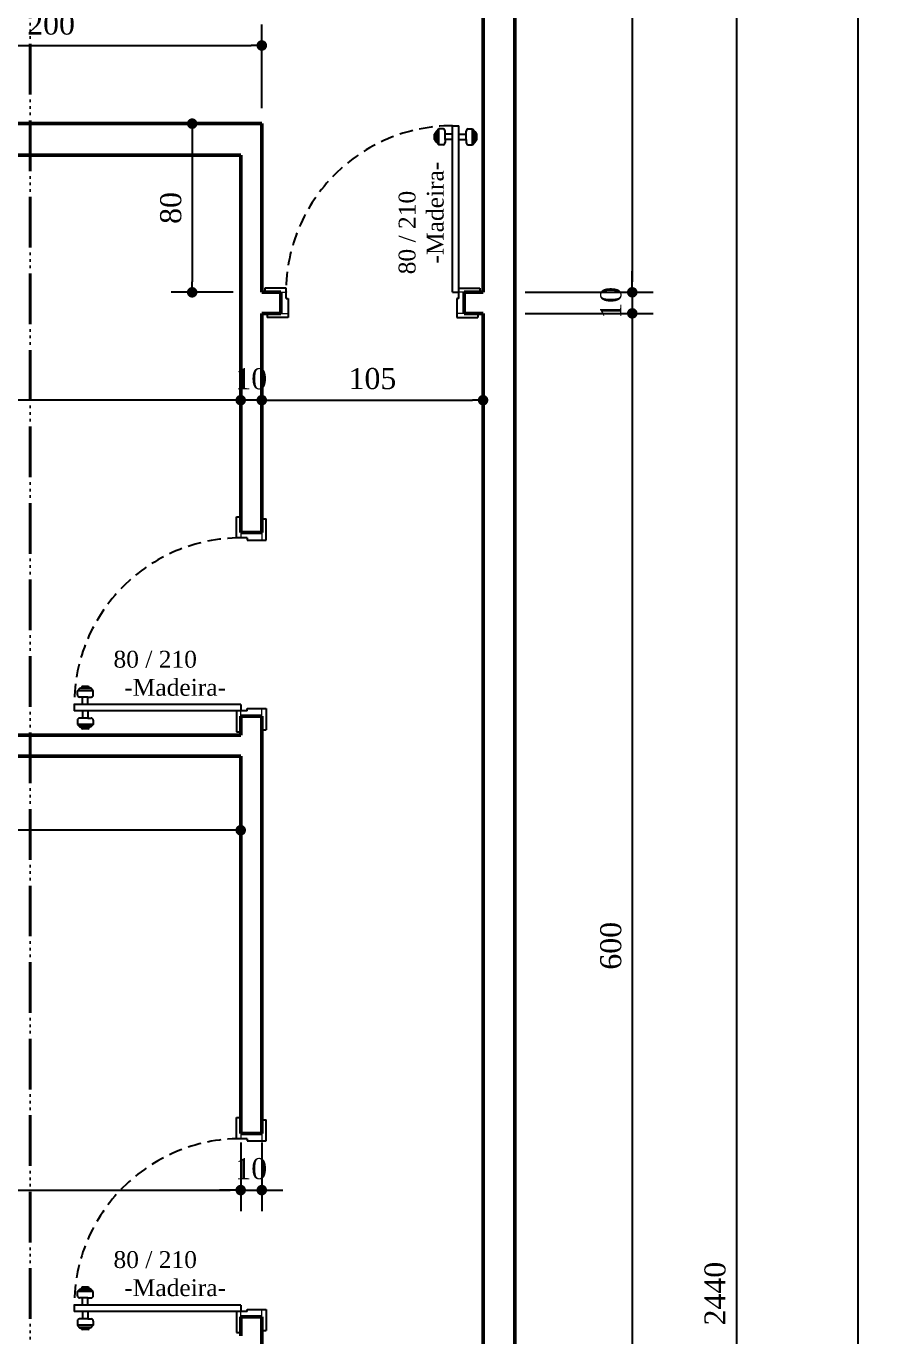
# Model space of a CAD drawing. Header units: millimetres. Extents: x 81693 to 98868, y 6565 to 11437.
# Drawn here: x 83202 to 83607, y 9681 to 10302 of the extents above; entities that cross this region are included whole.
import ezdxf

# ---------------------------------------------------------------- set-up
doc = ezdxf.new("R2010")
doc.units = ezdxf.units.MM
doc.linetypes.add('ACAD_ISO06W100', pattern=[36, 24, -3, 0, -3, 0, -3, 0, -3])
doc.linetypes.add('HIDDEN', pattern=[9.525, 6.35, -3.175])
for name, color, linetype, lineweight in [('Corte Planta', 4, 'ACAD_ISO06W100', 40), ('Cotas', 12, 'Continuous', 5), ('Parede Baixa', 5, 'Continuous', 50), ('Portas - Janelas', 2, 'Continuous', 20), ('Projeção Viga', 1, 'HIDDEN', 9)]:
    doc.layers.add(name, color=color, linetype=linetype, lineweight=lineweight)
for name, color, linetype in [('Piso', 55, 'Continuous'), ('PORTAS', 3, 'Continuous'), ('Portas-Cotas', 2, 'Continuous'), ('Portas-Projeção', 55, 'HIDDEN')]:
    doc.layers.add(name, color=color, linetype=linetype)
doc.styles.add('Valéria', font='romantic.ttf', dxfattribs={"height": 10})
doc.dimstyles.new('Cota - 50', dxfattribs={"dimtxt": 10, "dimasz": 5, "dimexe": 10, "dimexo": 20, "dimgap": 5, "dimtad": 1, "dimtxsty": 'Valéria', "dimblk": 'DOT', "dimcen": 0, "dimclrd": 12, "dimclre": 12, "dimclrt": 2, "dimazin": 2, "dimtfac": 1, "dimtix": 1, "dimtmove": 0, "dimatfit": 3, "dimldrblk": 'DOT', "dimfxl": 1, "dimarcsym": 0})

# ---------------------------------------------------------------- blocks, each defined once
blk = doc.blocks.new('_Dot')
at = {"color": 0, "linetype": 'ByBlock', "lineweight": -2}
blk.add_line((-0.5, 0), (-1, 0), dxfattribs=at)
at = {"color": 0, "linetype": 'ByBlock', "const_width": 0.5}
blk.add_lwpolyline([(-0.25, 0, 1), (0.25, 0, 1)], format="xyb", close=True, dxfattribs=at)
blk = doc.blocks.new('*D552')
at = {"layer": 'Cotas', "color": 12, "lineweight": -2, "transparency": 16777216}
for p, q in [((83438.79, 10635.7), (83499.59, 10635.7)), ((83489.59, 10630.7), (83489.59, 10180.7)), ((83438.79, 10175.7), (83499.59, 10175.7))]:
    blk.add_line(p, q, dxfattribs=at)
at = {"layer": 'Defpoints', "color": 0, "transparency": 16777216}
for p in [(83418.79, 10635.7), (83418.79, 10175.7), (83489.59, 10175.7)]:
    blk.add_point(p, dxfattribs=at)
at = {"layer": 'Cotas', "color": 12, "lineweight": -2, "transparency": 16777216, "xscale": 5, "yscale": 5, "zscale": 5}
for p, rotation in [((83489.59, 10635.7), 90), ((83489.59, 10175.7), 270)]:
    blk.add_blockref('_Dot', p, dxfattribs=dict(at, rotation=rotation))
at = {"layer": 'Cotas', "color": 2, "transparency": 16777216, "insert": (83479.44, 10405.7), "char_height": 10, "attachment_point": 5, "rotation": 90, "style": 'Valéria'}
blk.add_mtext('460', dxfattribs=at)
blk = doc.blocks.new('*D553')
at = {"layer": 'Cotas', "color": 12, "lineweight": -2, "transparency": 16777216}
for p, q in [((83489.59, 10180.7), (83489.59, 10185.7)), ((83438.79, 10175.7), (83499.59, 10175.7)), ((83489.59, 10175.7), (83489.59, 10165.7)), ((83438.79, 10165.7), (83499.59, 10165.7)), ((83489.59, 10160.7), (83489.59, 10155.7))]:
    blk.add_line(p, q, dxfattribs=at)
at = {"layer": 'Defpoints', "color": 0, "transparency": 16777216}
for p in [(83418.79, 10175.7), (83418.79, 10165.7), (83489.59, 10165.7)]:
    blk.add_point(p, dxfattribs=at)
at = {"layer": 'Cotas', "color": 12, "lineweight": -2, "transparency": 16777216, "xscale": 5, "yscale": 5, "zscale": 5}
for p, rotation in [((83489.59, 10175.7), 270), ((83489.59, 10165.7), 90)]:
    blk.add_blockref('_Dot', p, dxfattribs=dict(at, rotation=rotation))
at = {"layer": 'Cotas', "color": 2, "transparency": 16777216, "insert": (83479.48, 10170.7), "char_height": 10, "attachment_point": 5, "rotation": 90, "style": 'Valéria'}
blk.add_mtext('10', dxfattribs=at)
blk = doc.blocks.new('*D554')
at = {"layer": 'Cotas', "color": 12, "lineweight": -2, "transparency": 16777216}
for p, q in [((83438.79, 10165.7), (83499.59, 10165.7)), ((83489.59, 10160.7), (83489.59, 9570.7)), ((83438.79, 9565.7), (83499.59, 9565.7))]:
    blk.add_line(p, q, dxfattribs=at)
at = {"layer": 'Defpoints', "color": 0, "transparency": 16777216}
for p in [(83418.79, 10165.7), (83418.79, 9565.7), (83489.59, 9565.7)]:
    blk.add_point(p, dxfattribs=at)
at = {"layer": 'Cotas', "color": 12, "lineweight": -2, "transparency": 16777216, "xscale": 5, "yscale": 5, "zscale": 5}
for p, rotation in [((83489.59, 10165.7), 90), ((83489.59, 9565.7), 270)]:
    blk.add_blockref('_Dot', p, dxfattribs=dict(at, rotation=rotation))
at = {"layer": 'Cotas', "color": 2, "transparency": 16777216, "insert": (83479.44, 9865.7), "char_height": 10, "attachment_point": 5, "rotation": 90, "style": 'Valéria'}
blk.add_mtext('600', dxfattribs=at)
blk = doc.blocks.new('*D565')
at = {"layer": 'Cotas', "color": 12, "lineweight": -2, "transparency": 16777216}
for p, q in [((82948.79, 10155.4), (82948.79, 10114.52)), ((83303.79, 10155.4), (83303.79, 10114.52)), ((83298.79, 10124.52), (82953.79, 10124.52))]:
    blk.add_line(p, q, dxfattribs=at)
at = {"layer": 'Defpoints', "color": 0, "transparency": 16777216}
for p in [(82948.79, 10175.4), (83303.79, 10175.4), (82948.79, 10124.52)]:
    blk.add_point(p, dxfattribs=at)
at = {"layer": 'Cotas', "color": 12, "lineweight": -2, "transparency": 16777216, "xscale": 5, "yscale": 5, "zscale": 5, "rotation": 180}
blk.add_blockref('_Dot', (82948.79, 10124.52), dxfattribs=at)
at = {"layer": 'Cotas', "color": 12, "lineweight": -2, "transparency": 16777216, "xscale": 5, "yscale": 5, "zscale": 5}
blk.add_blockref('_Dot', (83303.79, 10124.52), dxfattribs=at)
at = {"layer": 'Cotas', "color": 2, "transparency": 16777216, "insert": (83126.29, 10134.71), "char_height": 10, "attachment_point": 5, "style": 'Valéria'}
blk.add_mtext('355', dxfattribs=at)
blk = doc.blocks.new('*D590')
at = {"layer": 'Cotas', "color": 12, "lineweight": -2, "transparency": 16777216}
for p, q in [((82948.79, 9935.7), (82948.79, 9910.51)), ((83303.79, 9935.7), (83303.79, 9910.51)), ((83298.79, 9920.51), (82953.79, 9920.51))]:
    blk.add_line(p, q, dxfattribs=at)
at = {"layer": 'Defpoints', "color": 0, "transparency": 16777216}
for p in [(82948.79, 9955.7), (83303.79, 9955.7), (82948.79, 9920.51)]:
    blk.add_point(p, dxfattribs=at)
at = {"layer": 'Cotas', "color": 12, "lineweight": -2, "transparency": 16777216, "xscale": 5, "yscale": 5, "zscale": 5, "rotation": 180}
blk.add_blockref('_Dot', (82948.79, 9920.51), dxfattribs=at)
at = {"layer": 'Cotas', "color": 12, "lineweight": -2, "transparency": 16777216, "xscale": 5, "yscale": 5, "zscale": 5}
blk.add_blockref('_Dot', (83303.79, 9920.51), dxfattribs=at)
at = {"layer": 'Cotas', "color": 2, "transparency": 16777216, "insert": (83126.29, 9930.71), "char_height": 10, "attachment_point": 5, "style": 'Valéria'}
blk.add_mtext('355', dxfattribs=at)
blk = doc.blocks.new('*D591')
at = {"layer": 'Cotas', "color": 12, "lineweight": -2, "transparency": 16777216}
for p, q in [((83293.79, 10255.7), (83270.75, 10255.7)), ((83280.75, 10250.7), (83280.75, 10180.7)), ((83300.2, 10175.7), (83270.75, 10175.7))]:
    blk.add_line(p, q, dxfattribs=at)
at = {"layer": 'Defpoints', "color": 0, "transparency": 16777216}
for p in [(83313.79, 10255.7), (83280.75, 10175.7), (83320.2, 10175.7)]:
    blk.add_point(p, dxfattribs=at)
at = {"layer": 'Cotas', "color": 12, "lineweight": -2, "transparency": 16777216, "xscale": 5, "yscale": 5, "zscale": 5}
for p, rotation in [((83280.75, 10255.7), 90), ((83280.75, 10175.7), 270)]:
    blk.add_blockref('_Dot', p, dxfattribs=dict(at, rotation=rotation))
at = {"layer": 'Cotas', "color": 2, "transparency": 16777216, "insert": (83270.64, 10215.7), "char_height": 10, "attachment_point": 5, "rotation": 90, "style": 'Valéria'}
blk.add_mtext('80', dxfattribs=at)
blk = doc.blocks.new('*D605')
at = {"layer": 'Cotas', "color": 12, "lineweight": -2, "transparency": 16777216}
for p, q in [((83438.79, 10920.7), (83549.02, 10920.7)), ((83539.02, 10915.7), (83539.02, 8485.7)), ((83438.79, 8480.7), (83549.02, 8480.7))]:
    blk.add_line(p, q, dxfattribs=at)
at = {"layer": 'Defpoints', "color": 0, "transparency": 16777216}
for p in [(83418.79, 10920.7), (83418.79, 8480.7), (83539.02, 8480.7)]:
    blk.add_point(p, dxfattribs=at)
at = {"layer": 'Cotas', "color": 12, "lineweight": -2, "transparency": 16777216, "xscale": 5, "yscale": 5, "zscale": 5}
for p, rotation in [((83539.02, 10920.7), 90), ((83539.02, 8480.7), 270)]:
    blk.add_blockref('_Dot', p, dxfattribs=dict(at, rotation=rotation))
at = {"layer": 'Cotas', "color": 2, "transparency": 16777216, "insert": (83528.91, 9700.7), "char_height": 10, "attachment_point": 5, "rotation": 90, "style": 'Valéria'}
blk.add_mtext('2440', dxfattribs=at)
blk = doc.blocks.new('*D546')
at = {"layer": 'Cotas', "color": 12, "lineweight": -2, "transparency": 16777216}
for p, q in [((83428.12, 11236.07), (83397.51, 11280.46)), ((81917.3, 10247.71), (83399.07, 11269.39)), ((81938.12, 10208.72), (81907.51, 10253.11))]:
    blk.add_line(p, q, dxfattribs=at)
at = {"layer": 'Defpoints', "color": 0, "transparency": 16777216}
for p in [(83403.18, 11272.23), (83439.47, 11219.6), (81949.47, 10192.25)]:
    blk.add_point(p, dxfattribs=at)
at = {"layer": 'Cotas', "color": 12, "lineweight": -2, "transparency": 16777216, "xscale": 5, "yscale": 5, "zscale": 5}
for p, rotation in [((83403.18, 11272.23), 34.58621303410529), ((81913.18, 10244.88), 214.5862130341053)]:
    blk.add_blockref('_Dot', p, dxfattribs=dict(at, rotation=rotation))
at = {"layer": 'Cotas', "color": 2, "transparency": 16777216, "insert": (82652.4, 10766.94), "char_height": 10, "attachment_point": 5, "rotation": 34.58621, "style": 'Valéria'}
blk.add_mtext('1815', dxfattribs=at)
blk = doc.blocks.new('*D547')
at = {"layer": 'Cotas', "color": 12, "lineweight": -2, "transparency": 16777216}
for p, q in [((83453.79, 11227.84), (83606.59, 11227.84)), ((83596.59, 11222.84), (83596.59, 6978.7)), ((83437.23, 6973.7), (83606.59, 6973.7))]:
    blk.add_line(p, q, dxfattribs=at)
at = {"layer": 'Defpoints', "color": 0, "transparency": 16777216}
for p in [(83433.79, 11227.84), (83417.23, 6973.7), (83596.59, 6973.7)]:
    blk.add_point(p, dxfattribs=at)
at = {"layer": 'Cotas', "color": 12, "lineweight": -2, "transparency": 16777216, "xscale": 5, "yscale": 5, "zscale": 5}
for p, rotation in [((83596.59, 11227.84), 90), ((83596.59, 6973.7), 270)]:
    blk.add_blockref('_Dot', p, dxfattribs=dict(at, rotation=rotation))
at = {"layer": 'Cotas', "color": 2, "transparency": 16777216, "insert": (83586.4, 9100.77), "char_height": 10, "attachment_point": 5, "rotation": 90, "style": 'Valéria'}
blk.add_mtext('4254', dxfattribs=at)
blk = doc.blocks.new('*D453')
at = {"layer": 'Defpoints', "color": 0, "transparency": 16777216}
for p in [(83313.79, 10175.7), (83303.79, 10165.7), (83303.79, 10124.52)]:
    blk.add_point(p, dxfattribs=at)
at = {"layer": 'Piso', "color": 12, "lineweight": -2, "transparency": 16777216}
for p, q in [((83313.79, 10155.7), (83313.79, 10114.52)), ((83303.79, 10145.7), (83303.79, 10114.52)), ((83298.79, 10124.52), (83293.79, 10124.52)), ((83313.79, 10124.52), (83303.79, 10124.52)), ((83318.79, 10124.52), (83323.79, 10124.52))]:
    blk.add_line(p, q, dxfattribs=at)
at = {"layer": 'Piso', "color": 12, "lineweight": -2, "transparency": 16777216, "xscale": 5, "yscale": 5, "zscale": 5}
blk.add_blockref('_Dot', (83303.79, 10124.52), dxfattribs=at)
at = {"layer": 'Piso', "color": 12, "lineweight": -2, "transparency": 16777216, "xscale": 5, "yscale": 5, "zscale": 5, "rotation": 180}
blk.add_blockref('_Dot', (83313.79, 10124.52), dxfattribs=at)
at = {"layer": 'Piso', "color": 2, "transparency": 16777216, "insert": (83308.79, 10134.63), "char_height": 10, "attachment_point": 5, "style": 'Valéria'}
blk.add_mtext('10', dxfattribs=at)
blk = doc.blocks.new('*D454')
at = {"layer": 'Defpoints', "color": 0, "transparency": 16777216}
for p in [(83313.79, 10175.7), (83418.79, 10175.7), (83418.79, 10124.52)]:
    blk.add_point(p, dxfattribs=at)
at = {"layer": 'Piso', "color": 12, "lineweight": -2, "transparency": 16777216}
for p, q in [((83313.79, 10155.7), (83313.79, 10114.52)), ((83418.79, 10155.7), (83418.79, 10114.52)), ((83318.79, 10124.52), (83413.79, 10124.52))]:
    blk.add_line(p, q, dxfattribs=at)
at = {"layer": 'Piso', "color": 12, "lineweight": -2, "transparency": 16777216, "xscale": 5, "yscale": 5, "zscale": 5, "rotation": 180}
blk.add_blockref('_Dot', (83313.79, 10124.52), dxfattribs=at)
at = {"layer": 'Piso', "color": 12, "lineweight": -2, "transparency": 16777216, "xscale": 5, "yscale": 5, "zscale": 5}
blk.add_blockref('_Dot', (83418.79, 10124.52), dxfattribs=at)
at = {"layer": 'Piso', "color": 2, "transparency": 16777216, "insert": (83366.29, 10134.71), "char_height": 10, "attachment_point": 5, "style": 'Valéria'}
blk.add_mtext('105', dxfattribs=at)
blk = doc.blocks.new('*D354')
at = {"layer": 'Defpoints', "color": 0, "transparency": 16777216}
for p in [(82948.79, 9792.42), (83303.79, 9792.42), (83303.79, 9749.81)]:
    blk.add_point(p, dxfattribs=at)
at = {"layer": 'Piso', "color": 12, "lineweight": -2, "transparency": 16777216}
for p, q in [((82948.79, 9772.42), (82948.79, 9739.81)), ((83303.79, 9772.42), (83303.79, 9739.81)), ((82953.79, 9749.81), (83298.79, 9749.81))]:
    blk.add_line(p, q, dxfattribs=at)
at = {"layer": 'Piso', "color": 12, "lineweight": -2, "transparency": 16777216, "xscale": 5, "yscale": 5, "zscale": 5, "rotation": 180}
blk.add_blockref('_Dot', (82948.79, 9749.81), dxfattribs=at)
at = {"layer": 'Piso', "color": 12, "lineweight": -2, "transparency": 16777216, "xscale": 5, "yscale": 5, "zscale": 5}
blk.add_blockref('_Dot', (83303.79, 9749.81), dxfattribs=at)
at = {"layer": 'Piso', "color": 2, "transparency": 16777216, "insert": (83126.29, 9760.01), "char_height": 10, "attachment_point": 5, "style": 'Valéria'}
blk.add_mtext('355', dxfattribs=at)
blk = doc.blocks.new('*D355')
at = {"layer": 'Defpoints', "color": 0, "transparency": 16777216}
for p in [(83303.79, 9792.42), (83313.79, 9792.42), (83313.79, 9749.81)]:
    blk.add_point(p, dxfattribs=at)
at = {"layer": 'Piso', "color": 12, "lineweight": -2, "transparency": 16777216}
for p, q in [((83303.79, 9772.42), (83303.79, 9739.81)), ((83313.79, 9772.42), (83313.79, 9739.81)), ((83298.79, 9749.81), (83293.79, 9749.81)), ((83303.79, 9749.81), (83313.79, 9749.81)), ((83318.79, 9749.81), (83323.79, 9749.81))]:
    blk.add_line(p, q, dxfattribs=at)
at = {"layer": 'Piso', "color": 12, "lineweight": -2, "transparency": 16777216, "xscale": 5, "yscale": 5, "zscale": 5}
blk.add_blockref('_Dot', (83303.79, 9749.81), dxfattribs=at)
at = {"layer": 'Piso', "color": 12, "lineweight": -2, "transparency": 16777216, "xscale": 5, "yscale": 5, "zscale": 5, "rotation": 180}
blk.add_blockref('_Dot', (83313.79, 9749.81), dxfattribs=at)
at = {"layer": 'Piso', "color": 2, "transparency": 16777216, "insert": (83308.79, 9759.92), "char_height": 10, "attachment_point": 5, "style": 'Valéria'}
blk.add_mtext('10', dxfattribs=at)
blk = doc.blocks.new('*D362')
at = {"layer": 'Defpoints', "color": 0, "transparency": 16777216}
for p in [(83313.79, 10292.77), (83113.79, 10242.97), (83313.79, 10242.97)]:
    blk.add_point(p, dxfattribs=at)
at = {"layer": 'Piso', "color": 12, "lineweight": -2, "transparency": 16777216}
for p, q in [((83113.79, 10262.97), (83113.79, 10302.77)), ((83313.79, 10262.97), (83313.79, 10302.77)), ((83118.79, 10292.77), (83308.79, 10292.77))]:
    blk.add_line(p, q, dxfattribs=at)
at = {"layer": 'Piso', "color": 12, "lineweight": -2, "transparency": 16777216, "xscale": 5, "yscale": 5, "zscale": 5, "rotation": 180}
blk.add_blockref('_Dot', (83113.79, 10292.77), dxfattribs=at)
at = {"layer": 'Piso', "color": 12, "lineweight": -2, "transparency": 16777216, "xscale": 5, "yscale": 5, "zscale": 5}
blk.add_blockref('_Dot', (83313.79, 10292.77), dxfattribs=at)
at = {"layer": 'Piso', "color": 2, "transparency": 16777216, "insert": (83213.79, 10302.88), "char_height": 10, "attachment_point": 5, "style": 'Valéria'}
blk.add_mtext('200', dxfattribs=at)

msp = doc.modelspace()

# ---------------------------------------------------------------- linework, layer by layer
at = {"layer": 'Corte Planta'}
msp.add_line((83203.8603, 11273.6133), (83203.8603, 6564.6626), dxfattribs=at)
at = {"layer": 'Parede Baixa'}
for p, q in [((83433.8, 9280.6965), (83433.8, 10920.6965)), ((83418.7927, 10175.6965), (83418.7927, 10635.6965)), ((83313.7927, 10255.6965), (83113.7927, 10255.6965)), ((83313.7927, 10175.6965), (83313.7927, 10255.6965)), ((83303.7927, 10240.6965), (83098.7927, 10240.6965)), ((83303.7927, 10061.6965), (83303.7927, 10240.6965)), ((83322.7927, 10175.6965), (83313.7927, 10175.6965)), ((83322.7927, 10165.6965), (83322.7927, 10175.6965)), ((83418.7927, 10175.6965), (83409.7927, 10175.6965)), ((83409.7927, 10165.6965), (83409.7927, 10175.6965)), ((83322.7927, 10165.6965), (83313.7927, 10165.6965)), ((83313.7927, 10061.6965), (83313.7927, 10165.6965)), ((83418.7927, 10165.6965), (83409.7927, 10165.6965)), ((83418.7927, 9565.6965), (83418.7927, 10165.6965)), ((83313.7927, 10061.6965), (83303.7927, 10061.6965)), ((83303.7927, 9965.6965), (83303.7927, 9974.6965)), ((83313.7927, 9974.6965), (83303.7927, 9974.6965)), ((83313.7927, 9974.6965), (83313.7927, 9776.6965)), ((83303.7927, 9965.6965), (82948.7927, 9965.6965)), ((83303.7927, 9955.6965), (82948.7927, 9955.6965)), ((83303.7927, 9955.6965), (83303.7927, 9776.6965)), ((83313.7927, 9776.6965), (83303.7927, 9776.6965)), ((83303.7927, 9689.6965), (83303.7927, 9680.6965)), ((83313.7927, 9689.6965), (83303.7927, 9689.6965)), ((83313.7927, 9665.6965), (83313.7927, 9689.6965))]:
    msp.add_line(p, q, dxfattribs=at)
at = {"layer": 'PORTAS', "color": 2, "linetype": 'Continuous'}
for p, q in [((83395.7927, 10248.1965), (83395.7927, 10250.6965)), ((83396.6462, 10252.05), (83396.2927, 10251.1965)), ((83396.2927, 10247.6965), (83396.2927, 10251.1965)), ((83397.7927, 10253.1965), (83396.6462, 10252.05)), ((83396.7927, 10246.6965), (83396.7927, 10252.1965)), ((83397.7927, 10245.6965), (83397.7927, 10253.1965)), ((83399.7927, 10253.1965), (83397.7927, 10253.1965)), ((83400.7927, 10250.6965), (83400.7927, 10252.1965)), ((83404.2927, 10250.6965), (83400.7927, 10250.6965)), ((83400.7927, 10248.1965), (83400.7927, 10250.6965)), ((83404.2927, 10175.6965), (83404.2927, 10254.6965)), ((83404.2927, 10254.6965), (83407.2927, 10254.6965)), ((83407.2927, 10175.6965), (83407.2927, 10254.6965)), ((83407.2927, 10250.6965), (83410.7927, 10250.6965)), ((83410.7927, 10250.6965), (83410.7927, 10252.1965)), ((83410.7927, 10248.1965), (83410.7927, 10250.6965)), ((83411.7927, 10253.1965), (83413.7927, 10253.1965)), ((83413.7927, 10245.6965), (83413.7927, 10253.1965)), ((83413.7927, 10253.1965), (83414.9391, 10252.05)), ((83414.7927, 10246.6965), (83414.7927, 10252.1965)), ((83414.9391, 10252.05), (83415.2927, 10251.1965)), ((83415.2927, 10247.6965), (83415.2927, 10251.1965)), ((83415.7927, 10248.1965), (83415.7927, 10250.6965)), ((83396.6462, 10246.8429), (83396.2927, 10247.6965)), ((83397.7927, 10245.6965), (83396.6462, 10246.8429)), ((83397.7248, 10245.7644), (83397.7927, 10245.8323)), ((83399.7927, 10245.6965), (83397.7927, 10245.6965)), ((83404.2927, 10248.1965), (83400.7927, 10248.1965)), ((83400.7927, 10248.1965), (83400.7927, 10246.6965)), ((83407.2927, 10248.1965), (83410.7927, 10248.1965)), ((83410.7927, 10248.1965), (83410.7927, 10246.6965)), ((83411.7927, 10245.6965), (83413.7927, 10245.6965)), ((83413.7927, 10245.6965), (83414.9391, 10246.8429)), ((83413.8606, 10245.7644), (83413.7927, 10245.8323)), ((83414.9391, 10246.8429), (83415.2927, 10247.6965)), ((83325.2927, 10177.6965), (83315.2927, 10177.6965)), ((83315.2927, 10177.6965), (83315.2927, 10175.6965)), ((83325.2927, 10172.6965), (83325.2927, 10177.6965)), ((83407.2927, 10177.6965), (83417.2927, 10177.6965)), ((83417.2927, 10177.6965), (83417.2927, 10175.6965)), ((83325.2927, 10172.6965), (83326.2927, 10172.6965)), ((83326.2927, 10172.6965), (83326.2927, 10165.6965)), ((83404.2927, 10175.6965), (83407.2927, 10175.6965)), ((83407.2927, 10172.6965), (83406.2927, 10172.6965)), ((83406.2927, 10172.6965), (83406.2927, 10165.6965)), ((83407.2927, 10172.6965), (83407.2927, 10175.6965)), ((83316.2927, 10165.6965), (83316.2927, 10163.6965)), ((83326.2927, 10163.6965), (83316.2927, 10163.6965)), ((83326.2927, 10165.6965), (83326.2927, 10163.6965)), ((83406.2927, 10165.6965), (83406.2927, 10163.6965)), ((83406.2927, 10163.6965), (83416.2927, 10163.6965)), ((83416.2927, 10165.6965), (83416.2927, 10163.6965)), ((83301.7927, 10059.1965), (83301.7927, 10069.1965)), ((83301.7927, 10069.1965), (83303.7927, 10069.1965)), ((83313.7927, 10068.1965), (83315.7927, 10068.1965)), ((83315.7927, 10058.1965), (83315.7927, 10068.1965)), ((83306.7927, 10059.1965), (83301.7927, 10059.1965)), ((83306.7927, 10059.1965), (83306.7927, 10058.1965)), ((83306.7927, 10058.1965), (83313.7927, 10058.1965)), ((83313.7927, 10058.1965), (83315.7927, 10058.1965)), ((83226.2927, 9986.6965), (83227.4391, 9987.8429)), ((83233.7927, 9986.6965), (83226.2927, 9986.6965)), ((83226.2927, 9984.6965), (83226.2927, 9986.6965)), ((83232.7927, 9987.6965), (83227.2927, 9987.6965)), ((83228.7927, 9983.6965), (83227.2927, 9983.6965)), ((83227.4391, 9987.8429), (83228.2927, 9988.1965)), ((83231.7927, 9988.1965), (83228.2927, 9988.1965)), ((83231.2927, 9988.6965), (83228.7927, 9988.6965)), ((83228.7927, 9980.1965), (83228.7927, 9983.6965)), ((83231.2927, 9983.6965), (83228.7927, 9983.6965)), ((83231.2927, 9980.1965), (83231.2927, 9983.6965)), ((83231.2927, 9983.6965), (83232.7927, 9983.6965)), ((83232.6462, 9987.8429), (83231.7927, 9988.1965)), ((83233.7927, 9986.6965), (83232.6462, 9987.8429)), ((83233.7248, 9986.7644), (83233.6569, 9986.6965)), ((83233.7927, 9984.6965), (83233.7927, 9986.6965)), ((83303.7927, 9980.1965), (83224.7927, 9980.1965)), ((83224.7927, 9980.1965), (83224.7927, 9977.1965)), ((83303.7927, 9977.1965), (83224.7927, 9977.1965)), ((83228.7927, 9977.1965), (83228.7927, 9973.6965)), ((83231.2927, 9977.1965), (83231.2927, 9973.6965)), ((83301.7927, 9977.1965), (83301.7927, 9967.1965)), ((83303.7927, 9980.1965), (83303.7927, 9977.1965)), ((83306.7927, 9977.1965), (83303.7927, 9977.1965)), ((83306.7927, 9977.1965), (83306.7927, 9978.1965)), ((83306.7927, 9978.1965), (83313.7927, 9978.1965)), ((83313.7927, 9978.1965), (83315.7927, 9978.1965)), ((83315.7927, 9978.1965), (83315.7927, 9968.1965)), ((83226.2927, 9972.6965), (83226.2927, 9970.6965)), ((83228.7927, 9973.6965), (83227.2927, 9973.6965)), ((83231.2927, 9973.6965), (83228.7927, 9973.6965)), ((83231.2927, 9973.6965), (83232.7927, 9973.6965)), ((83233.7927, 9972.6965), (83233.7927, 9970.6965)), ((83233.7927, 9970.6965), (83226.2927, 9970.6965)), ((83226.2927, 9970.6965), (83227.4391, 9969.55)), ((83232.7927, 9969.6965), (83227.2927, 9969.6965)), ((83227.4391, 9969.55), (83228.2927, 9969.1965)), ((83231.7927, 9969.1965), (83228.2927, 9969.1965)), ((83231.2927, 9968.6965), (83228.7927, 9968.6965)), ((83232.6462, 9969.55), (83231.7927, 9969.1965)), ((83233.7927, 9970.6965), (83232.6462, 9969.55)), ((83233.7248, 9970.6286), (83233.6569, 9970.6965)), ((83301.7927, 9967.1965), (83303.7927, 9967.1965)), ((83313.7927, 9968.1965), (83315.7927, 9968.1965)), ((83301.7927, 9774.1965), (83301.7927, 9784.1965)), ((83301.7927, 9784.1965), (83303.7927, 9784.1965)), ((83313.7927, 9783.1965), (83315.7927, 9783.1965)), ((83315.7927, 9773.1965), (83315.7927, 9783.1965)), ((83306.7927, 9774.1965), (83301.7927, 9774.1965)), ((83306.7927, 9774.1965), (83306.7927, 9773.1965)), ((83306.7927, 9773.1965), (83313.7927, 9773.1965)), ((83313.7927, 9773.1965), (83315.7927, 9773.1965)), ((83231.2927, 9703.6965), (83228.7927, 9703.6965)), ((83226.2927, 9701.6965), (83227.4391, 9702.8429)), ((83233.7927, 9701.6965), (83226.2927, 9701.6965)), ((83226.2927, 9699.6965), (83226.2927, 9701.6965)), ((83232.7927, 9702.6965), (83227.2927, 9702.6965)), ((83228.7927, 9698.6965), (83227.2927, 9698.6965)), ((83227.4391, 9702.8429), (83228.2927, 9703.1965)), ((83231.7927, 9703.1965), (83228.2927, 9703.1965)), ((83228.7927, 9695.1965), (83228.7927, 9698.6965)), ((83231.2927, 9698.6965), (83228.7927, 9698.6965)), ((83231.2927, 9695.1965), (83231.2927, 9698.6965)), ((83231.2927, 9698.6965), (83232.7927, 9698.6965)), ((83232.6462, 9702.8429), (83231.7927, 9703.1965)), ((83233.7927, 9701.6965), (83232.6462, 9702.8429)), ((83233.7248, 9701.7644), (83233.6569, 9701.6965)), ((83233.7927, 9699.6965), (83233.7927, 9701.6965)), ((83303.7927, 9695.1965), (83224.7927, 9695.1965)), ((83224.7927, 9695.1965), (83224.7927, 9692.1965)), ((83303.7927, 9692.1965), (83224.7927, 9692.1965)), ((83228.7927, 9692.1965), (83228.7927, 9688.6965)), ((83231.2927, 9692.1965), (83231.2927, 9688.6965)), ((83301.7927, 9692.1965), (83301.7927, 9682.1965)), ((83303.7927, 9695.1965), (83303.7927, 9692.1965)), ((83306.7927, 9692.1965), (83303.7927, 9692.1965)), ((83306.7927, 9692.1965), (83306.7927, 9693.1965)), ((83306.7927, 9693.1965), (83313.7927, 9693.1965)), ((83313.7927, 9693.1965), (83315.7927, 9693.1965)), ((83315.7927, 9693.1965), (83315.7927, 9683.1965)), ((83226.2927, 9687.6965), (83226.2927, 9685.6965)), ((83233.7927, 9685.6965), (83226.2927, 9685.6965)), ((83226.2927, 9685.6965), (83227.4391, 9684.55)), ((83228.7927, 9688.6965), (83227.2927, 9688.6965)), ((83231.2927, 9688.6965), (83228.7927, 9688.6965)), ((83231.2927, 9688.6965), (83232.7927, 9688.6965)), ((83233.7927, 9685.6965), (83232.6462, 9684.55)), ((83233.7248, 9685.6286), (83233.6569, 9685.6965)), ((83233.7927, 9687.6965), (83233.7927, 9685.6965)), ((83232.7927, 9684.6965), (83227.2927, 9684.6965)), ((83227.4391, 9684.55), (83228.2927, 9684.1965)), ((83231.7927, 9684.1965), (83228.2927, 9684.1965)), ((83231.2927, 9683.6965), (83228.7927, 9683.6965)), ((83232.6462, 9684.55), (83231.7927, 9684.1965)), ((83301.7927, 9682.1965), (83303.7927, 9682.1965)), ((83313.7927, 9683.1965), (83315.7927, 9683.1965))]:
    msp.add_line(p, q, dxfattribs=at)
for centre, radius, start, end in [((83396.2927, 10250.6965), 0.5, 90, 180), ((83399.7927, 10252.1965), 1, 0, 90), ((83411.7927, 10252.1965), 1, 90, 180), ((83415.2927, 10250.6965), 0.5, 0, 90), ((83396.2927, 10248.1965), 0.5, 180, 270), ((83399.7927, 10246.6965), 1, 270, 0), ((83411.7927, 10246.6965), 1, 180, 270), ((83415.2927, 10248.1965), 0.5, 270, 0), ((83227.2927, 9984.6965), 1, 180, 270), ((83228.7927, 9988.1965), 0.5, 90, 180), ((83231.2927, 9988.1965), 0.5, 0, 90), ((83232.7927, 9984.6965), 1, 270, 0), ((83227.2927, 9972.6965), 1, 90, 180), ((83232.7927, 9972.6965), 1, 0, 90), ((83228.7927, 9969.1965), 0.5, 180, 270), ((83231.2927, 9969.1965), 0.5, 270, 0), ((83228.7927, 9703.1965), 0.5, 90, 180), ((83231.2927, 9703.1965), 0.5, 0, 90), ((83227.2927, 9699.6965), 1, 180, 270), ((83232.7927, 9699.6965), 1, 270, 0), ((83227.2927, 9687.6965), 1, 90, 180), ((83232.7927, 9687.6965), 1, 0, 90), ((83228.7927, 9684.1965), 0.5, 180, 270), ((83231.2927, 9684.1965), 0.5, 270, 0)]:
    msp.add_arc(centre, radius, start, end, dxfattribs=at)
at = {"layer": 'Portas - Janelas'}
for p, q in [((83322.7927, 10175.6965), (83325.2927, 10175.6965)), ((83409.7927, 10175.6965), (83407.2927, 10175.6965)), ((83322.7927, 10165.6965), (83326.2927, 10165.6965)), ((83409.7927, 10165.6965), (83406.2927, 10165.6965)), ((83303.7927, 10061.6965), (83303.7927, 10059.1965)), ((83313.7927, 10061.6965), (83313.7927, 10058.1965)), ((83303.7927, 9974.6965), (83303.7927, 9977.1965)), ((83313.7927, 9974.6965), (83313.7927, 9978.1965)), ((83303.7927, 9776.6965), (83303.7927, 9774.1965)), ((83313.7927, 9776.6965), (83313.7927, 9773.1965)), ((83303.7927, 9689.6965), (83303.7927, 9692.1965)), ((83313.7927, 9689.6965), (83313.7927, 9693.1965))]:
    msp.add_line(p, q, dxfattribs=at)
at = {"layer": 'Portas-Projeção'}
for centre in [(83404.2927, 10175.6965), (83303.7927, 9980.1965), (83303.7927, 9695.1965)]:
    msp.add_arc(centre, 79, 90, 180, dxfattribs=at)
at = {"layer": 'Projeção Viga'}
msp.add_line((83433.7927, 11227.8374), (83433.7927, 6973.6965), dxfattribs=at)

# ---------------------------------------------------------------- texts
at = {"layer": 'Portas-Cotas', "insert": (83389.4691, 10213.5097), "char_height": 8, "attachment_point": 5, "rotation": 90, "style": 'Valéria'}
msp.add_mtext('\\pxi-2.3669;80 / 210\\P\\pi0;-Madeira-', dxfattribs=at)
at = {"layer": 'Portas-Cotas', "char_height": 8, "attachment_point": 5, "style": 'Valéria'}
for insert in [(83272.6783, 9994.9017), (83272.6783, 9710.1216)]:
    msp.add_mtext('\\pxi-2.3669;80 / 210\\P\\pi0;-Madeira-', dxfattribs=dict(at, insert=insert))

# ---------------------------------------------------------------- dimensions: what is measured, and where the dimension line sits
at = {"layer": 'Cotas'}
dim = msp.add_aligned_dim(p1=(81949.4691, 10192.2516), p2=(83439.4691, 11219.6047), distance=63.9215, text='1815', dimstyle='Cota - 50', dxfattribs=at)
dim.commit()
dim.dimension.update_dxf_attribs({"geometry": '*D546', "text_midpoint": (82652.3988, 10766.9441)})
dim = msp.add_linear_dim(base=(83596.5888, 6973.6965), p1=(83433.7927, 11227.8374), p2=(83417.2294, 6973.6965), angle=90, text='4254', dimstyle='Cota - 50', dxfattribs=at)
dim.commit()
dim.dimension.update_dxf_attribs({"geometry": '*D547', "text_midpoint": (83586.3965, 9100.767)})
for base, p1, p2, picture, middle in [((83539.0171, 8480.6965), (83418.7927, 10920.6965), (83418.7927, 8480.6965), '*D605', (83528.9062, 9700.6965)), ((83489.591, 10175.6965), (83418.7927, 10635.6965), (83418.7927, 10175.6965), '*D552', (83479.4431, 10405.6965)), ((83280.7533, 10175.6965), (83313.7927, 10255.6965), (83320.1968, 10175.6965), '*D591', (83270.6423, 10215.6965)), ((83489.591, 10165.6965), (83418.7927, 10175.6965), (83418.7927, 10165.6965), '*D553', (83479.4801, 10170.6965)), ((83489.591, 9565.6965), (83418.7927, 10165.6965), (83418.7927, 9565.6965), '*D554', (83479.4431, 9865.6965))]:
    dim = msp.add_linear_dim(base=base, p1=p1, p2=p2, angle=90, dimstyle='Cota - 50', dxfattribs=at)
    dim.commit()
    dim.dimension.update_dxf_attribs({"geometry": picture, "text_midpoint": middle})
for base, p1, p2, picture, middle in [((82948.7927, 10124.519), (83303.7927, 10175.3986), (82948.7927, 10175.3986), '*D565', (83126.2927, 10134.7113)), ((82948.7927, 9920.5146), (83303.7927, 9955.6965), (82948.7927, 9955.6965), '*D590', (83126.2927, 9930.7069))]:
    dim = msp.add_linear_dim(base=base, p1=p1, p2=p2, dimstyle='Cota - 50', dxfattribs=at)
    dim.commit()
    dim.dimension.update_dxf_attribs({"geometry": picture, "text_midpoint": middle})
at = {"layer": 'Piso'}
for base, p1, p2, picture, middle in [((83313.7927, 10292.7668), (83113.7927, 10242.9735), (83313.7927, 10242.9735), '*D362', (83213.7927, 10302.8778)), ((83303.7927, 10124.519), (83313.7927, 10175.6965), (83303.7927, 10165.6965), '*D453', (83308.7927, 10134.6299)), ((83418.7927, 10124.519), (83313.7927, 10175.6965), (83418.7927, 10175.6965), '*D454', (83366.2927, 10134.7113)), ((83303.7927, 9749.8131), (82948.7927, 9792.4167), (83303.7927, 9792.4167), '*D354', (83126.2927, 9760.0054)), ((83313.7927, 9749.8131), (83303.7927, 9792.4167), (83313.7927, 9792.4167), '*D355', (83308.7927, 9759.924))]:
    dim = msp.add_linear_dim(base=base, p1=p1, p2=p2, dimstyle='Cota - 50', override={"dimfxl": 25.4}, dxfattribs=at)
    dim.commit()
    dim.dimension.update_dxf_attribs({"geometry": picture, "text_midpoint": middle})

doc.saveas('drawing.dxf')
